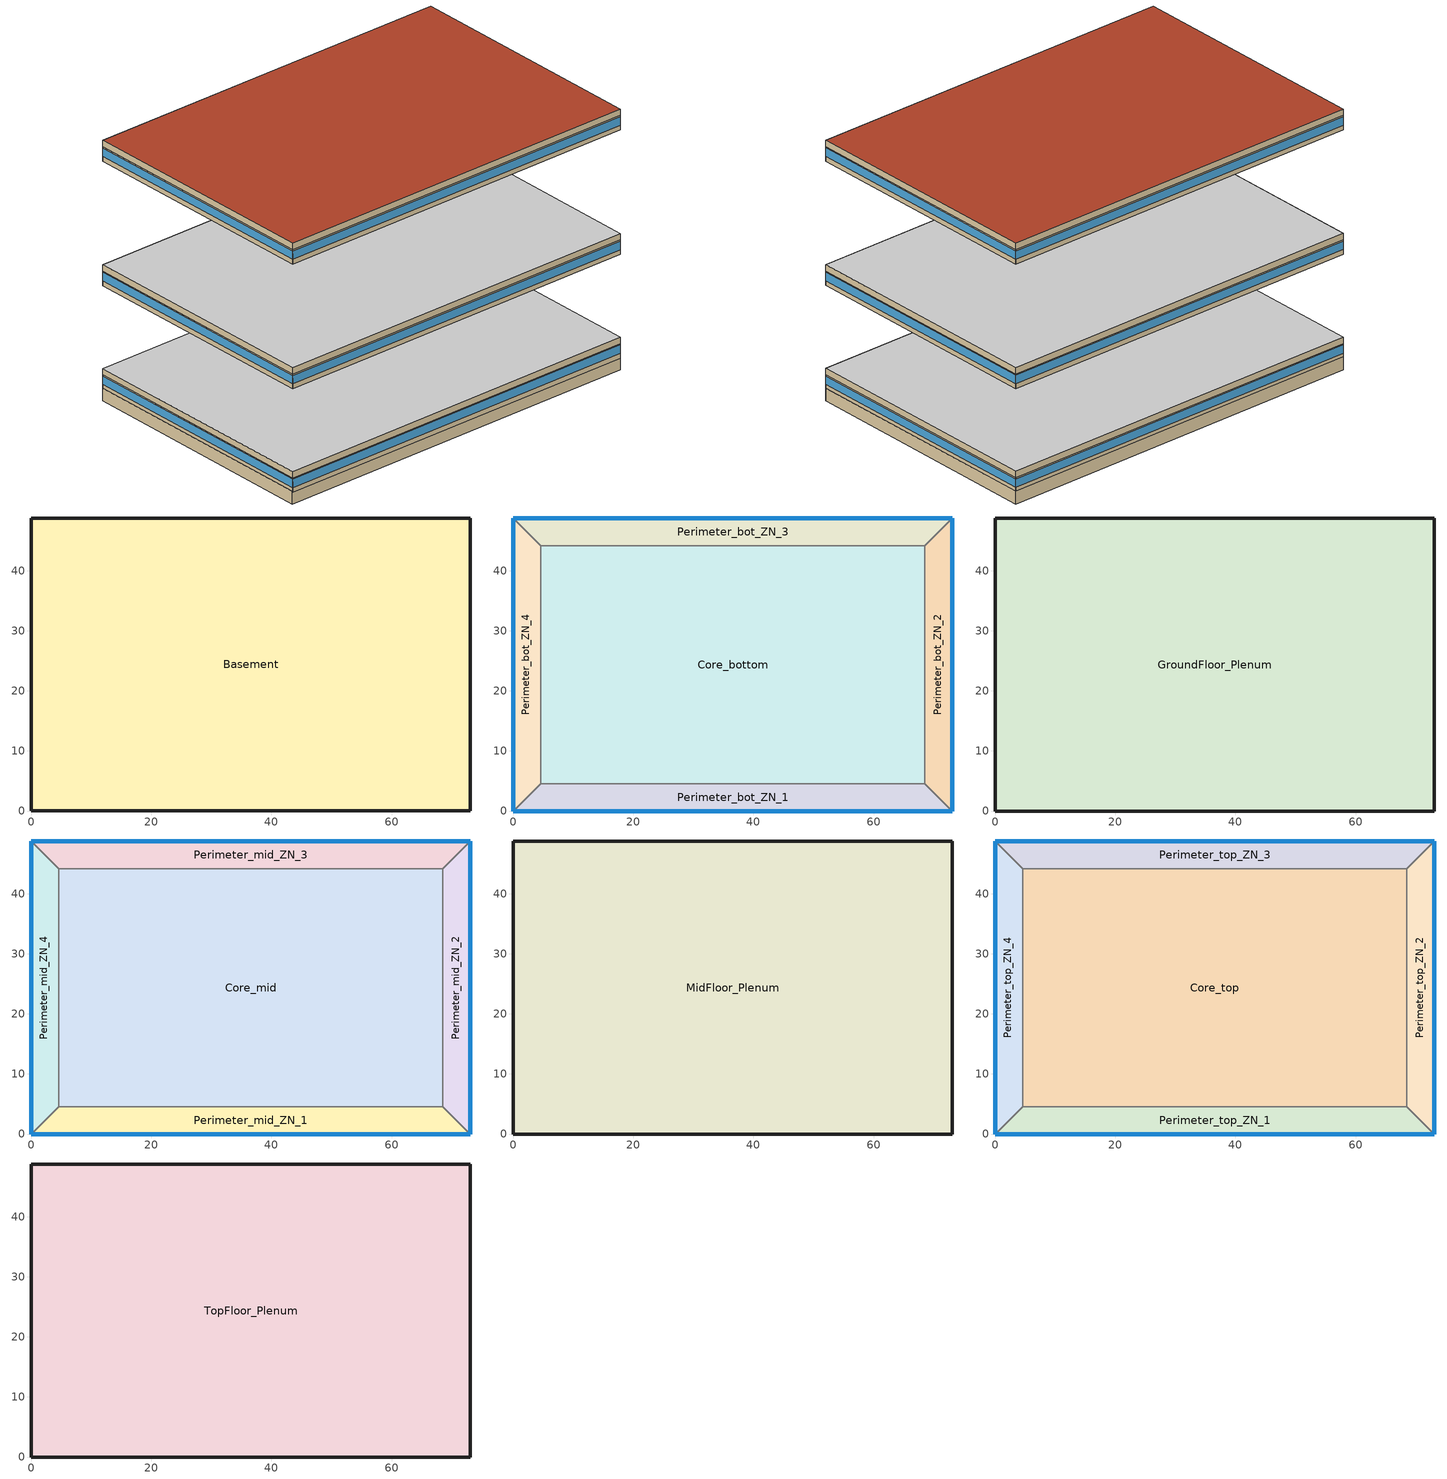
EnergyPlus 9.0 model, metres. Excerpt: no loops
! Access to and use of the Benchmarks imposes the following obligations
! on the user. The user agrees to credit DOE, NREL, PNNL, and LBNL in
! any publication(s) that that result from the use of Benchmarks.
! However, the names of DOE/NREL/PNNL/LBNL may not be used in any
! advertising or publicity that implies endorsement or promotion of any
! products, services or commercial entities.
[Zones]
Basement
 floor ground (Unheated - 4in Slab with Carpet_Ext-slab): 73.11,48.78 73.11,0.04 0,0.04 0,48.78 z-2.24
 wall ground (Unheated - 4in Slab with Carpet_Ext-slab): 73.11,48.78 0,48.78 0,0.04 73.11,0.04 73.11,48.78 z-2.24:0.2
Core_bottom
 floor to Basement (INT-FLOOR-TOPSIDE): 68.53,44.16 68.53,4.57 4.57,4.57 4.57,44.16 z0
 wall to Perimeter_bot_ZN_1 (Standard_Int-Wall): 4.57,4.57 68.53,4.57 z0:2.74
 wall to Perimeter_bot_ZN_4 (Standard_Int-Wall): 4.57,44.16 4.57,4.57 z0:2.74
 wall to Perimeter_bot_ZN_3 (Standard_Int-Wall): 68.53,44.16 4.57,44.16 z0:2.74
 wall to Perimeter_bot_ZN_2 (Standard_Int-Wall): 68.53,4.57 68.53,44.16 z0:2.74
Perimeter_bot_ZN_3
 floor to Basement (INT-FLOOR-TOPSIDE): 4.57,44.16 0,48.74 73.11,48.74 68.53,44.16 z0
 wall outside (Mass_R-7.6 ci_Ext-wall): 73.11,48.74 0,48.74 z0:2.74
 wall to Perimeter_bot_ZN_4 (Standard_Int-Wall): 0,48.74 4.57,44.16 z0:2.74
 wall to Perimeter_bot_ZN_2 (Standard_Int-Wall): 68.53,44.16 73.11,48.74 z0:2.74
 window (std_window_UValue_3.237_SHGC_0.49_VT_0.622): 73.11,48.74 0,48.74 z0.91:2.5
Perimeter_bot_ZN_2
 floor to Basement (INT-FLOOR-TOPSIDE): 68.53,44.16 73.11,48.74 73.11,0 68.53,4.57 z0
 wall outside (Mass_R-7.6 ci_Ext-wall): 73.11,0 73.11,48.74 z0:2.74
 wall to Perimeter_bot_ZN_1 (Standard_Int-Wall): 68.53,4.57 73.11,0 z0:2.74
 window (std_window_UValue_3.237_SHGC_0.39_VT_0.495_east): 73.11,0 73.11,48.74 z0.91:2.5
Perimeter_bot_ZN_1
 floor to Basement (INT-FLOOR-TOPSIDE): 68.53,4.57 73.11,0 0,0 4.57,4.57 z0
 wall outside (Mass_R-7.6 ci_Ext-wall): 0,0 73.11,0 z0:2.74
 wall to Perimeter_bot_ZN_4 (Standard_Int-Wall): 4.57,4.57 0,0 z0:2.74
 window (std_window_UValue_3.237_SHGC_0.39_VT_0.495): 0,0 73.11,0 z0.91:2.5
Perimeter_bot_ZN_4
 floor to Basement (INT-FLOOR-TOPSIDE): 4.57,4.57 0,0 0,48.74 4.57,44.16 z0
 wall outside (Mass_R-7.6 ci_Ext-wall): 0,48.74 0,0 z0:2.74
 window (std_window_UValue_3.237_SHGC_0.39_VT_0.495_west): 0,48.74 0,0 z0.91:2.5
GroundFloor_Plenum
 floor to Core_bottom (DropCeiling): 68.53,4.57 4.57,4.57 4.57,44.16 68.53,44.16 z2.74
 floor to Perimeter_bot_ZN_1 (DropCeiling): 4.57,4.57 68.53,4.57 73.11,0 0,0 z2.74
 floor to Perimeter_bot_ZN_2 (DropCeiling): 73.11,48.74 73.11,0 68.53,4.57 68.53,44.16 z2.74
 floor to Perimeter_bot_ZN_3 (DropCeiling): 68.53,44.16 4.57,44.16 0,48.74 73.11,48.74 z2.74
 floor to Perimeter_bot_ZN_4 (DropCeiling): 4.57,44.16 4.57,4.57 0,0 0,48.74 z2.74
 wall outside (Mass_R-7.6 ci_Ext-wall): 0,48.74 0,0 73.11,0 73.11,48.74 0,48.74 z2.74:3.96
 ceiling adiabatic (INT-FLOOR-UNDERSIDE): 73.11,0 73.11,48.74 0,48.74 0,0 z3.96
Core_mid
 floor adiabatic (INT-FLOOR-TOPSIDE): 68.53,44.16 68.53,4.57 4.57,4.57 4.57,44.16 z19.82
 wall to Perimeter_mid_ZN_1 (Standard_Int-Wall): 4.57,4.57 68.53,4.57 z19.82:22.56
 wall to Perimeter_mid_ZN_4 (Standard_Int-Wall): 4.57,44.16 4.57,4.57 z19.82:22.56
 wall to Perimeter_mid_ZN_3 (Standard_Int-Wall): 68.53,44.16 4.57,44.16 z19.82:22.56
 wall to Perimeter_mid_ZN_2 (Standard_Int-Wall): 68.53,4.57 68.53,44.16 z19.82:22.56
Perimeter_mid_ZN_3
 floor adiabatic (INT-FLOOR-TOPSIDE): 4.57,44.16 0,48.74 73.11,48.74 68.53,44.16 z19.82
 wall outside (Mass_R-7.6 ci_Ext-wall): 73.11,48.74 0,48.74 z19.82:22.56
 wall to Perimeter_mid_ZN_4 (Standard_Int-Wall): 0,48.74 4.57,44.16 z19.82:22.56
 wall to Perimeter_mid_ZN_2 (Standard_Int-Wall): 68.53,44.16 73.11,48.74 z19.82:22.56
 window (std_window_UValue_3.237_SHGC_0.49_VT_0.622): 73.11,48.74 0,48.74 z20.73:22.32
Perimeter_mid_ZN_2
 floor adiabatic (INT-FLOOR-TOPSIDE): 68.53,44.16 73.11,48.74 73.11,0 68.53,4.57 z19.82
 wall outside (Mass_R-7.6 ci_Ext-wall): 73.11,0 73.11,48.74 z19.82:22.56
 wall to Perimeter_mid_ZN_1 (Standard_Int-Wall): 68.53,4.57 73.11,0 z19.82:22.56
 window (std_window_UValue_3.237_SHGC_0.39_VT_0.495_east): 73.11,0 73.11,48.74 z20.73:22.32
Perimeter_mid_ZN_1
 floor adiabatic (INT-FLOOR-TOPSIDE): 68.53,4.57 73.11,0 0,0 4.57,4.57 z19.82
 wall outside (Mass_R-7.6 ci_Ext-wall): 0,0 73.11,0 z19.82:22.56
 wall to Perimeter_mid_ZN_4 (Standard_Int-Wall): 4.57,4.57 0,0 z19.82:22.56
 window (std_window_UValue_3.237_SHGC_0.39_VT_0.495): 0,0 73.11,0 z20.73:22.32
Perimeter_mid_ZN_4
 floor adiabatic (INT-FLOOR-TOPSIDE): 4.57,4.57 0,0 0,48.74 4.57,44.16 z19.82
 wall outside (Mass_R-7.6 ci_Ext-wall): 0,48.74 0,0 z19.82:22.56
 window (std_window_UValue_3.237_SHGC_0.39_VT_0.495_west): 0,48.74 0,0 z20.73:22.32
MidFloor_Plenum
 floor to Perimeter_mid_ZN_1 (DropCeiling): 73.11,0 0,0 4.57,4.57 68.53,4.57 z22.56
 floor to Perimeter_mid_ZN_4 (DropCeiling): 0,0 0,48.74 4.57,44.16 4.57,4.57 z22.56
 floor to Perimeter_mid_ZN_2 (DropCeiling): 73.11,0 68.53,4.57 68.53,44.16 73.11,48.74 z22.56
 floor to Perimeter_mid_ZN_3 (DropCeiling): 0,48.74 73.11,48.74 68.53,44.16 4.57,44.16 z22.56
 floor to Core_mid (DropCeiling): 68.53,4.57 4.57,4.57 4.57,44.16 68.53,44.16 z22.56
 wall outside (Mass_R-7.6 ci_Ext-wall): 73.11,48.74 0,48.74 0,0 73.11,0 73.11,48.74 z22.56:23.78
 ceiling adiabatic (INT-FLOOR-UNDERSIDE): 73.11,48.74 0,48.74 0,0 73.11,0 z23.78
Core_top
 floor adiabatic (INT-FLOOR-TOPSIDE): 68.53,44.16 68.53,4.57 4.57,4.57 4.57,44.16 z43.6
 wall to Perimeter_top_ZN_1 (Standard_Int-Wall): 4.57,4.57 68.53,4.57 z43.6:46.34
 wall to Perimeter_top_ZN_4 (Standard_Int-Wall): 4.57,44.16 4.57,4.57 z43.6:46.34
 wall to Perimeter_top_ZN_3 (Standard_Int-Wall): 68.53,44.16 4.57,44.16 z43.6:46.34
 wall to Perimeter_top_ZN_2 (Standard_Int-Wall): 68.53,4.57 68.53,44.16 z43.6:46.34
Perimeter_top_ZN_3
 floor adiabatic (INT-FLOOR-TOPSIDE): 4.57,44.16 0,48.74 73.11,48.74 68.53,44.16 z43.6
 wall outside (Mass_R-7.6 ci_Ext-wall): 73.11,48.74 0,48.74 z43.6:46.34
 wall to Perimeter_top_ZN_4 (Standard_Int-Wall): 0,48.74 4.57,44.16 z43.6:46.34
 wall to Perimeter_top_ZN_2 (Standard_Int-Wall): 68.53,44.16 73.11,48.74 z43.6:46.34
 window (std_window_UValue_3.237_SHGC_0.49_VT_0.622): 73.11,48.74 0,48.74 z44.51:46.1
Perimeter_top_ZN_2
 floor adiabatic (INT-FLOOR-TOPSIDE): 68.53,44.16 73.11,48.74 73.11,0 68.53,4.57 z43.6
 wall outside (Mass_R-7.6 ci_Ext-wall): 73.11,0 73.11,48.74 z43.6:46.34
 wall to Perimeter_top_ZN_1 (Standard_Int-Wall): 68.53,4.57 73.11,0 z43.6:46.34
 window (std_window_UValue_3.237_SHGC_0.39_VT_0.495_east): 73.11,0 73.11,48.74 z44.51:46.1
Perimeter_top_ZN_1
 floor adiabatic (INT-FLOOR-TOPSIDE): 68.53,4.57 73.11,0 0,0 4.57,4.57 z43.6
 wall outside (Mass_R-7.6 ci_Ext-wall): 0,0 73.11,0 z43.6:46.34
 wall to Perimeter_top_ZN_4 (Standard_Int-Wall): 4.57,4.57 0,0 z43.6:46.34
 window (std_window_UValue_3.237_SHGC_0.39_VT_0.495): 0,0 73.11,0 z44.51:46.1
Perimeter_top_ZN_4
 floor adiabatic (INT-FLOOR-TOPSIDE): 4.57,4.57 0,0 0,48.74 4.57,44.16 z43.6
 wall outside (Mass_R-7.6 ci_Ext-wall): 0,48.74 0,0 z43.6:46.34
 window (std_window_UValue_3.237_SHGC_0.39_VT_0.495_west): 0,48.74 0,0 z44.51:46.1
TopFloor_Plenum
 floor to Perimeter_top_ZN_1 (DropCeiling): 73.11,0 0,0 4.57,4.57 68.53,4.57 z46.34
 floor to Perimeter_top_ZN_4 (DropCeiling): 0,0 0,48.74 4.57,44.16 4.57,4.57 z46.34
 floor to Perimeter_top_ZN_2 (DropCeiling): 73.11,0 68.53,4.57 68.53,44.16 73.11,48.74 z46.34
 floor to Perimeter_top_ZN_3 (DropCeiling): 0,48.74 73.11,48.74 68.53,44.16 4.57,44.16 z46.34
 floor to Core_top (DropCeiling): 4.57,44.16 68.53,44.16 68.53,4.57 4.57,4.57 z46.34
 wall outside (Mass_R-7.6 ci_Ext-wall): 0,0 73.11,0 73.11,48.74 0,48.74 0,0 z46.34:47.56
 roof outside (IEAD_R-15 ci_Roof): 73.11,0 73.11,48.74 0,48.74 0,0 z47.56
[Building]
Benchmark Large Office New V1.1_3.1: North Axis {deg}=0; Terrain=City; Loads Convergence Tolerance Value=0.04; Temperature Convergence Tolerance Value {deltaC}=0.2; Solar Distribution=FullInteriorAndExterior; Maximum Number of Warmup Days=25; Minimum Number of Warmup Days=6
[Site:Location]
CHICAGO_IL_USA TMY2-94846: Latitude {deg}=41.78; Longitude {deg}=-87.75; Time Zone {hr}=-6; Elevation {m}=190
[SizingPeriod:DesignDay] Day of Month=21; Humidity Condition Type=Wetbulb; Barometric Pressure {Pa}=99063; Rain Indicator=No; Snow Indicator=No; Daylight Saving Time Indicator=No; Solar Model Indicator=ASHRAEClearSky
Name | Month | Day Type | Maximum Dry-Bulb Temperature {C} | Daily Dry-Bulb Temperature Range {deltaC} | Wetbulb or DewPoint at Maximum Dry-Bulb {C} | Wind Speed {m/s} | Wind Direction {deg} | Sky Clearness
CHICAGO Ann Htg 99.6% Condns DB | 1 | WinterDesignDay | -20.6 | 0 | -20.6 | 4.9 | 270 | 0
CHICAGO Ann Clg .4% Condns DB=>MWB | 7 | SummerDesignDay | 33.2 | 10.7 | 23.8 | 5.3 | 230 | 1
[Site:GroundTemperature:BuildingSurface]
19.96, 19.94, 19.99, 20.04, 20.09, 20.17, 20.21, 20.24, 20.23, 20.2, 20.17, 20.12
[Site:WaterMainsTemperature]
Calculation Method=CORRELATION; Annual Average Outdoor Air Temperature {C}=9.69; Maximum Difference In Monthly Average Outdoor Air Temperatures {deltaC}=28.1
[Material] Thermal Absorptance=0.9
Name | Roughness | Thickness {m} | Conductivity {W/m-K} | Density {kg/m3} | Specific Heat {J/kg-K} | Solar Absorptance | Visible Absorptance
Roof Membrane | VeryRough | 0.0095 | 0.16 | 1121.29 | 1460 | 0.7 | 0.7
Roof Insulation | MediumRough | 0.125 | 0.049 | 265 | 836.8 | 0.7 | 0.7
Metal Decking | MediumSmooth | 0.0015 | 45.006 | 7680 | 418.4 | 0.7 | 0.3
GP01 1/2 GYPSUM | Smooth | 0.0127 | 0.16 | 800 | 1090 | 0.7 | 0.5
1IN Stucco | Smooth | 0.0253 | 0.6918 | 1858 | 837 | 0.92 | 0.92
8IN Concrete HW | MediumRough | 0.2033 | 1.7296 | 2243 | 837 | 0.65 | 0.65
Wall Insulation [5] | MediumRough | 0.0453 | 0.0432 | 91 | 837 | 0.5 | 0.5
1/2IN Gypsum | Smooth | 0.0127 | 0.16 | 784.9 | 830 | 0.92 | 0.92
MAT-CC05 4 HW CONCRETE | Rough | 0.1016 | 1.311 | 2240 | 836.8 | 0.7 | 0.7
Std Wood 6inch | MediumSmooth | 0.15 | 0.12 | 540 | 1210 | 0.7 | 0.7
Std AC02 | MediumSmooth | 0.0127 | 0.057 | 288 | 1339 | 0.7 | 0.2
Std MAT-CC05 4  MW CONCRETE | Rough | 0.1 | 0.858 | 1968 | 836.8 | 0.7 | 0.2
[Material:NoMass] Roughness=VeryRough; Thermal Absorptance=0.9; Solar Absorptance=0.7; Visible Absorptance=0.8
Name | Thermal Resistance {m2-K/W}
CP02 CARPET PAD | 0.2165
Std CP02 CARPET PAD | 0.21648
[WindowMaterial:Glazing] Optical Data Type=SpectralAverage; Thickness {m}=0.003; Infrared Transmittance at Normal Incidence=0; Front Side Infrared Hemispherical Emissivity=0.9; Back Side Infrared Hemispherical Emissivity=0.9; Conductivity {W/m-K}=0.0199; Dirt Correction Factor for Solar and Visible Transmittance=1; Solar Diffusing=No
Name | Solar Transmittance at Normal Incidence | Front Side Solar Reflectance at Normal Incidence | Back Side Solar Reflectance at Normal Incidence | Visible Transmittance at Normal Incidence | Front Side Visible Reflectance at Normal Incidence | Back Side Visible Reflectance at Normal Incidence
Theoretical Glass [66] | 0.3832 | 0.5668 | 0.5668 | 0.495 | 0.455 | 0.455
Theoretical Glass [67] | 0.4826 | 0.4674 | 0.4674 | 0.6216 | 0.3284 | 0.3284
[Construction]
InteriorFurnishings: Std Wood 6inch
INT-FLOOR-TOPSIDE: Std MAT-CC05 4  MW CONCRETE, Std CP02 CARPET PAD
INT-FLOOR-UNDERSIDE: Std CP02 CARPET PAD, Std MAT-CC05 4  MW CONCRETE
DropCeiling: Std AC02
std_window_UValue_3.237_SHGC_0.39_VT_0.495; std_window_UValue_3.237_SHGC_0.39_VT_0.495_east; std_window_UValue_3.237_SHGC_0.39_VT_0.495_west: Theoretical Glass [66]
std_window_UValue_3.237_SHGC_0.49_VT_0.622: Theoretical Glass [67]
IEAD_R-15 ci_Roof: Roof Membrane, Roof Insulation, Metal Decking
Standard_Int-Wall: GP01 1/2 GYPSUM, GP01 1/2 GYPSUM
Mass_R-7.6 ci_Ext-wall: 1IN Stucco, 8IN Concrete HW, Wall Insulation [5], 1/2IN Gypsum
Unheated - 4in Slab with Carpet_Ext-slab: MAT-CC05 4 HW CONCRETE, CP02 CARPET PAD
[Zone]
Basement: 0, 0.04, 0.2, 1, 1, -9999, 8690.42, autocalculate, Yes
Core_bottom; Core_top: 0, 0, 0, 1, 1, -9999, 6948.69, autocalculate, Yes
Core_mid: 0, 0, 0, 1, 10, -9999, 6948.69, autocalculate, Yes
Perimeter_bot_ZN_3; Perimeter_top_ZN_3: 0, 0, 0, 1, 1, -9999, 860.0048, autocalculate, Yes
Perimeter_bot_ZN_2; Perimeter_bot_ZN_4; Perimeter_top_ZN_2; Perimeter_top_ZN_4: 0, 0, 0, 1, 1, -9999, 554.2198, autocalculate, Yes
Perimeter_bot_ZN_1; Perimeter_top_ZN_1: 0, 0, 0, 1, 1, -9999, 860.0236, autocalculate, Yes
Perimeter_mid_ZN_3: 0, 0, 0, 1, 10, -9999, 860.0048, autocalculate, Yes
Perimeter_mid_ZN_2; Perimeter_mid_ZN_4: 0, 0, 0, 1, 10, -9999, 554.2198, autocalculate, Yes
Perimeter_mid_ZN_1: 0, 0, 0, 1, 10, -9999, 860.0236, autocalculate, Yes
GroundFloor_Plenum; TopFloor_Plenum: 0, 0, 0, 1, 1, -9999, 4344.14, autocalculate, No
MidFloor_Plenum: 0, 0, 0, 1, 10, -9999, 4344.14, autocalculate, No
[InternalMass] Construction=InteriorFurnishings
Name | Zone | Surface Area {m2}
Basement_InternalMass_1 | Basement | 7126.21
Core_bottom_InternalMass_1 | Core_bottom | 5064.65
Core_mid_InternalMass_1 | Core_mid | 5064.65
Core_top_InternalMass_1 | Core_top | 5064.65
Perimeter_bot_ZN_3_InternalMass_1 | Perimeter_bot_ZN_3 | 626.8257
Perimeter_bot_ZN_2_InternalMass_1 | Perimeter_bot_ZN_2 | 403.9503
Perimeter_bot_ZN_1_InternalMass_1 | Perimeter_bot_ZN_1 | 626.8394
Perimeter_bot_ZN_4_InternalMass_1 | Perimeter_bot_ZN_4 | 403.9503
Perimeter_mid_ZN_3_InternalMass_1 | Perimeter_mid_ZN_3 | 626.8257
Perimeter_mid_ZN_2_InternalMass_1 | Perimeter_mid_ZN_2 | 403.9503
Perimeter_mid_ZN_1_InternalMass_1 | Perimeter_mid_ZN_1 | 626.8394
Perimeter_mid_ZN_4_InternalMass_1 | Perimeter_mid_ZN_4 | 403.9503
Perimeter_top_ZN_3_InternalMass_1 | Perimeter_top_ZN_3 | 626.8257
Perimeter_top_ZN_2_InternalMass_1 | Perimeter_top_ZN_2 | 403.9503
Perimeter_top_ZN_1_InternalMass_1 | Perimeter_top_ZN_1 | 626.8394
Perimeter_top_ZN_4_InternalMass_1 | Perimeter_top_ZN_4 | 403.9503
[People] Number of People Schedule=BLDG_OCC_SCH; Number of People Calculation Method=People; Fraction Radiant=0.3; Sensible Heat Fraction=AUTOCALCULATE; Activity Level Schedule=ACTIVITY_SCH; Carbon Dioxide Generation Rate {m3/s-W}=3.82E-8; Enable ASHRAE 55 Comfort Warnings=No; Mean Radiant Temperature Calculation Type=ZoneAveraged; Work Efficiency Schedule=WORK_EFF_SCH; Clothing Insulation Calculation Method=ClothingInsulationSchedule; Clothing Insulation Schedule=CLOTHING_SCH; Air Velocity Schedule=AIR_VELO_SCH; Thermal Comfort Model 1 Type=FANGER
Name | Zone or ZoneList | Number of People
Basement | Basement | 95.8476
Core_bottom | Core_bottom | 136.239
Core_mid | Core_mid | 136.239
Core_top | Core_top | 136.239
Perimeter_bot_ZN_3 | Perimeter_bot_ZN_3 | 16.8616
Perimeter_bot_ZN_2 | Perimeter_bot_ZN_2 | 10.8663
Perimeter_bot_ZN_1 | Perimeter_bot_ZN_1 | 16.862
Perimeter_bot_ZN_4 | Perimeter_bot_ZN_4 | 10.8663
Perimeter_mid_ZN_3 | Perimeter_mid_ZN_3 | 16.8616
Perimeter_mid_ZN_2 | Perimeter_mid_ZN_2 | 10.8663
Perimeter_mid_ZN_1 | Perimeter_mid_ZN_1 | 16.862
Perimeter_mid_ZN_4 | Perimeter_mid_ZN_4 | 10.8663
Perimeter_top_ZN_3 | Perimeter_top_ZN_3 | 16.8616
Perimeter_top_ZN_2 | Perimeter_top_ZN_2 | 10.8663
Perimeter_top_ZN_1 | Perimeter_top_ZN_1 | 16.862
Perimeter_top_ZN_4 | Perimeter_top_ZN_4 | 10.8663
[Lights] Schedule=BLDG_LIGHT_SCH; Design Level Calculation Method=LightingLevel; Return Air Fraction=0; Fraction Radiant=0.7; Fraction Visible=0.2; Fraction Replaceable=1; Return Air Fraction Calculated from Plenum Temperature=No
Name | Zone or ZoneList | Lighting Level {W}
Basement_Lights | Basement | 38339
Core_bottom_Lights | Core_bottom | 27247.8
Core_mid_Lights | Core_mid | 27247.8
Core_top_Lights | Core_top | 27247.8
Perimeter_bot_ZN_3_Lights | Perimeter_bot_ZN_3 | 3372.32
Perimeter_bot_ZN_2_Lights | Perimeter_bot_ZN_2 | 2173.25
Perimeter_bot_ZN_1_Lights | Perimeter_bot_ZN_1 | 3372.4
Perimeter_bot_ZN_4_Lights | Perimeter_bot_ZN_4 | 2173.25
Perimeter_mid_ZN_3_Lights | Perimeter_mid_ZN_3 | 3372.32
Perimeter_mid_ZN_2_Lights | Perimeter_mid_ZN_2 | 2173.25
Perimeter_mid_ZN_1_Lights | Perimeter_mid_ZN_1 | 3372.4
Perimeter_mid_ZN_4_Lights | Perimeter_mid_ZN_4 | 2173.25
Perimeter_top_ZN_3_Lights | Perimeter_top_ZN_3 | 3372.32
Perimeter_top_ZN_2_Lights | Perimeter_top_ZN_2 | 2173.25
Perimeter_top_ZN_1_Lights | Perimeter_top_ZN_1 | 3372.4
Perimeter_top_ZN_4_Lights | Perimeter_top_ZN_4 | 2173.25
[ElectricEquipment] Design Level Calculation Method=EquipmentLevel; Fraction Latent=0; Fraction Radiant=0.5; Fraction Lost=0
Name | Zone or ZoneList | Schedule | Design Level {W}
Basement_PlugMisc_Equip | Basement | BLDG_EQUIP_SCH | 17245.4
Core_bottom_PlugMisc_Equip | Core_bottom | BLDG_EQUIP_SCH | 20435.8
Core_mid_PlugMisc_Equip | Core_mid | BLDG_EQUIP_SCH | 20435.8
Core_top_Elevators_Equip | Core_top | BLDG_ELEVATORS | 240740
Perimeter_bot_ZN_3_PlugMisc_Equip | Perimeter_bot_ZN_3 | BLDG_EQUIP_SCH | 2529.24
Perimeter_bot_ZN_2_PlugMisc_Equip | Perimeter_bot_ZN_2 | BLDG_EQUIP_SCH | 1629.94
Perimeter_bot_ZN_1_PlugMisc_Equip | Perimeter_bot_ZN_1 | BLDG_EQUIP_SCH | 2529.3
Perimeter_bot_ZN_4_PlugMisc_Equip | Perimeter_bot_ZN_4 | BLDG_EQUIP_SCH | 1629.94
Perimeter_mid_ZN_3_PlugMisc_Equip | Perimeter_mid_ZN_3 | BLDG_EQUIP_SCH | 2529.24
Perimeter_mid_ZN_2_PlugMisc_Equip | Perimeter_mid_ZN_2 | BLDG_EQUIP_SCH | 1629.94
Perimeter_mid_ZN_1_PlugMisc_Equip | Perimeter_mid_ZN_1 | BLDG_EQUIP_SCH | 2529.3
Perimeter_mid_ZN_4_PlugMisc_Equip | Perimeter_mid_ZN_4 | BLDG_EQUIP_SCH | 1629.94
Perimeter_top_ZN_3_PlugMisc_Equip | Perimeter_top_ZN_3 | BLDG_EQUIP_SCH | 2529.24
Perimeter_top_ZN_2_PlugMisc_Equip | Perimeter_top_ZN_2 | BLDG_EQUIP_SCH | 1629.94
Perimeter_top_ZN_1_PlugMisc_Equip | Perimeter_top_ZN_1 | BLDG_EQUIP_SCH | 2529.3
Perimeter_top_ZN_4_PlugMisc_Equip | Perimeter_top_ZN_4 | BLDG_EQUIP_SCH | 1629.94
[ZoneInfiltration:DesignFlowRate] Design Flow Rate Calculation Method=Flow/Zone; Constant Term Coefficient=1; Temperature Term Coefficient=0; Velocity Term Coefficient=0; Velocity Squared Term Coefficient=0
Name | Zone or ZoneList | Schedule | Design Flow Rate {m3/s}
Core_top_Infiltration | Core_top | INFIL_QUARTER_ON_SCH | 0.7721
Perimeter_bot_ZN_3_Infiltration | Perimeter_bot_ZN_3 | INFIL_QUARTER_ON_SCH | 0.0597
Perimeter_bot_ZN_2_Infiltration | Perimeter_bot_ZN_2 | INFIL_QUARTER_ON_SCH | 0.04
Perimeter_bot_ZN_1_Infiltration | Perimeter_bot_ZN_1 | INFIL_QUARTER_ON_SCH | 0.0597
Perimeter_bot_ZN_4_Infiltration | Perimeter_bot_ZN_4 | INFIL_QUARTER_ON_SCH | 0.04
Perimeter_mid_ZN_3_Infiltration | Perimeter_mid_ZN_3 | INFIL_QUARTER_ON_SCH | 0.0597
Perimeter_mid_ZN_2_Infiltration | Perimeter_mid_ZN_2 | INFIL_QUARTER_ON_SCH | 0.04
Perimeter_mid_ZN_1_Infiltration | Perimeter_mid_ZN_1 | INFIL_QUARTER_ON_SCH | 0.0597
Perimeter_mid_ZN_4_Infiltration | Perimeter_mid_ZN_4 | INFIL_QUARTER_ON_SCH | 0.04
Perimeter_top_ZN_3_Infiltration | Perimeter_top_ZN_3 | INFIL_QUARTER_ON_SCH | 0.1553
Perimeter_top_ZN_2_Infiltration | Perimeter_top_ZN_2 | INFIL_QUARTER_ON_SCH | 0.1016
Perimeter_top_ZN_1_Infiltration | Perimeter_top_ZN_1 | INFIL_QUARTER_ON_SCH | 0.1553
Perimeter_top_ZN_4_Infiltration | Perimeter_top_ZN_4 | INFIL_QUARTER_ON_SCH | 0.1016
GroundFloor_Plenum_Infiltration | GroundFloor_Plenum | ALWAYS_ON | 0.0845
MidFloor_Plenum_Infiltration | MidFloor_Plenum | ALWAYS_ON | 0.0845
TopFloor_Plenum_Infiltration | TopFloor_Plenum | ALWAYS_ON | 1.1705
[Exterior:Lights]
Exterior Facade Lighting: Schedule=ALWAYS_ON; Design Level {W}=3997.5; Control Option=AstronomicalClock
[EnergyManagementSystem:Sensor] Output:Variable or Output:Meter=Schedule Value
Name | Output:Variable or Output:Meter Index Key
heating_setpoint | HTGSETP_SCH
cooling_setpoint | CLGSETP_SCH
SHWSys1_Loop_Temp_Schedule | SHWSys1-Loop-Temp-Schedule
HW_Loop_Temp_Schedule | HW-Loop-Temp-Schedule
CW_Loop_Temp_Schedule | CW-Loop-Temp-Schedule
Seasonal_Reset_SAT_Sched | Seasonal-Reset-Supply-Air-Temp-Sch
[EnergyManagementSystem:Actuator]
ZoneT_Setpoint_Reset: Actuated Component Unique=Custom_Zone_ClgT_Setpoint; Actuated Component Type=Schedule:Constant; Actuated Component Control Type=Schedule Value
[EnergyManagementSystem:ProgramCallingManager]
EMS-based Setpoint Managers: AfterPredictorAfterHVACManagers; VAV_5_SchedSetpoint; VAV5MixedAirManagers; VAV_1_SchedSetpoint; VAV1MixedAirManagers; VAV_3_SchedSetpoint; VAV3MixedAirManagers; VAV_2_SchedSetpoint; VAV2MixedAirManagers; CoolSys1_SchedSetpoint; HeatSys1_SchedSetpoint; SHWSys1_SchedSetpoint; VAV_5_NightCycleMGR; VAV_1_NightCycleMGR; VAV_2_NightCycleMGR; VAV_3_NightCycleMGR; Peri_Top_ZN_1_FR_set
MyCustom_Zone_ClgT_Reset_CallPoint: BeginTimestepBeforePredictor; MyCustom_Zone_Clg_Setpoint
[EnergyManagementSystem:Program]
VAV_5_SchedSetpoint: SET VAV_5_SAT_setpoint = Seasonal_Reset_SAT_Sched
VAV5MixedAirManagers: SET VAV_5_CoolC_Setpoint = Seasonal_Reset_SAT_Sched - ( T_VAV5FanOut - T_VAV5FanIn); SET VAV_5_HeatC_Setpoint = Seasonal_Reset_SAT_Sched - ( T_VAV5FanOut - T_VAV5FanIn); SET VAV_5_OA_Setpoint = Seasonal_Reset_SAT_Sched - ( T_VAV5FanOut - T_VAV5FanIn)
VAV_5_NightCycleMGR: SET Toffset = 0.8333; SET NoAction = 0.0; SET ForceOff = 1.0; SET CycleOn = 2.0; SET CycleOnZoneFansOnly = 3; SET VAV5_heating_TurnOn  = heating_setpoint; SET VAV5_heating_TurnOff = heating_setpoint + (2*Toffset); SET VAV5_cooling_TurnOn  = cooling_setpoint; SET VAV5_cooling_TurnOff = cooling_setpoint - (2*Toffset); IF TzoneVAV5 < VAV5_heating_TurnOn; SET VAV_5_NightCycleStatus = CycleOn; RETURN; ELSEIF TzoneVAV5 > VAV5_heating_TurnOff; SET VAV_5_NightCycleStatus = NoAction; ENDIF; IF TzoneVAV5 > VAV5_cooling_TurnOn; SET VAV_5_NightCycleStatus = CycleOn; ELSEIF TzoneVAV5 < VAV5_cooling_TurnOff; SET VAV_5_NightCycleStatus = NoAction; ENDIF
VAV_1_SchedSetpoint: SET VAV_1_SAT_setpoint = Seasonal_Reset_SAT_Sched
VAV1MixedAirManagers: SET VAV_1_CoolC_Setpoint = Seasonal_Reset_SAT_Sched - ( T_VAV1FanOut - T_VAV1FanIn); SET VAV_1_HeatC_Setpoint = Seasonal_Reset_SAT_Sched - ( T_VAV1FanOut - T_VAV1FanIn); SET VAV_1_OA_Setpoint = Seasonal_Reset_SAT_Sched - ( T_VAV1FanOut - T_VAV1FanIn)
VAV_1_NightCycleMGR: SET Toffset = 0.8333; SET NoAction = 0.0; SET ForceOff = 1.0; SET CycleOn = 2.0; SET CycleOnZoneFansOnly = 3.0; SET VAV1_heating_TurnOn  = heating_setpoint; SET VAV1_heating_TurnOff = heating_setpoint +  (2 * Toffset); SET VAV1_cooling_TurnOn  = cooling_setpoint; SET VAV1_cooling_TurnOff = cooling_setpoint - (2 * Toffset); SET Tmin = @MIN TzoneVAV1_1 TzoneVAV1_2; SET Tmin = @MIN Tmin        TzoneVAV1_3; SET Tmin = @MIN Tmin        TzoneVAV1_4; SET Tmin = @MIN Tmin        TzoneVAV1_5; SET Tmax = @MAX TzoneVAV1_1 TzoneVAV1_2; SET Tmax = @MAX Tmax        TzoneVAV1_3; SET Tmax = @MAX Tmax        TzoneVAV1_4; SET Tmax = @MAX Tmax        TzoneVAV1_5; IF Tmin < VAV1_heating_TurnOn; SET VAV_1_NightCycleStatus = CycleOn; RETURN; ELSEIF Tmin > VAV1_heating_TurnOff; SET VAV_1_NightCycleStatus = NoAction; ENDIF; IF Tmax > VAV1_cooling_TurnOn; SET VAV_1_NightCycleStatus = CycleOn; ELSEIF Tmax < VAV1_cooling_TurnOff; SET VAV_1_NightCycleStatus = NoAction; ENDIF
VAV_2_SchedSetpoint: SET VAV_2_SAT_setpoint = Seasonal_Reset_SAT_Sched
VAV2MixedAirManagers: SET VAV_2_CoolC_Setpoint = Seasonal_Reset_SAT_Sched - ( T_VAV2FanOut - T_VAV2FanIn); SET VAV_2_HeatC_Setpoint = Seasonal_Reset_SAT_Sched - ( T_VAV2FanOut - T_VAV2FanIn); SET VAV_2_OA_Setpoint = Seasonal_Reset_SAT_Sched - ( T_VAV2FanOut - T_VAV2FanIn)
VAV_2_NightCycleMGR: SET Toffset = 0.8333; SET NoAction = 0.0; SET ForceOff = 1.0; SET CycleOn = 2.0; SET CycleOnZoneFansOnly = 3; SET VAV2_heating_TurnOn  = heating_setpoint; SET VAV2_heating_TurnOff = heating_setpoint + (2*Toffset); SET VAV2_cooling_TurnOn  = cooling_setpoint; SET VAV2_cooling_TurnOff = cooling_setpoint - (2*Toffset); SET Tmin = @MIN TzoneVAV2_1 TzoneVAV2_2; SET Tmin = @MIN Tmin        TzoneVAV2_3; SET Tmin = @MIN Tmin        TzoneVAV2_4; SET Tmin = @MIN Tmin        TzoneVAV2_5; SET Tmax = @MAX TzoneVAV2_1 TzoneVAV2_2; SET Tmax = @MAX Tmax        TzoneVAV2_3; SET Tmax = @MAX Tmax        TzoneVAV2_4; SET Tmax = @MAX Tmax        TzoneVAV2_5; IF Tmin < VAV2_heating_TurnOn; SET VAV_2_NightCycleStatus = CycleOn; RETURN; ELSEIF Tmin > VAV2_heating_TurnOff; SET VAV_2_NightCycleStatus = NoAction; ENDIF; IF Tmax > VAV2_cooling_TurnOn; SET VAV_2_NightCycleStatus = CycleOn; ELSEIF Tmax < VAV2_cooling_TurnOff; SET VAV_2_NightCycleStatus = NoAction; ENDIF
VAV_3_SchedSetpoint: SET VAV_3_SAT_setpoint = Seasonal_Reset_SAT_Sched
VAV3MixedAirManagers: SET VAV_3_CoolC_Setpoint = Seasonal_Reset_SAT_Sched - ( T_VAV3FanOut - T_VAV3FanIn); SET VAV_3_HeatC_Setpoint = Seasonal_Reset_SAT_Sched - ( T_VAV3FanOut - T_VAV3FanIn); SET VAV_3_OA_Setpoint = Seasonal_Reset_SAT_Sched - ( T_VAV3FanOut - T_VAV3FanIn)
VAV_3_NightCycleMGR: SET Toffset = 0.8333; SET NoAction = 0.0; SET ForceOff = 1.0; SET CycleOn = 2.0; SET CycleOnZoneFansOnly = 3; SET VAV3_heating_TurnOn  = heating_setpoint; SET VAV3_heating_TurnOff = heating_setpoint + (2*Toffset); SET VAV3_cooling_TurnOn  = cooling_setpoint; SET VAV3_cooling_TurnOff = cooling_setpoint - (2*Toffset); SET Tmin = @MIN TzoneVAV3_1 TzoneVAV3_2; SET Tmin = @MIN Tmin        TzoneVAV3_3; SET Tmin = @MIN Tmin        TzoneVAV3_4; SET Tmin = @MIN Tmin        TzoneVAV3_5; SET Tmax = @MAX TzoneVAV3_1 TzoneVAV3_2; SET Tmax = @MAX Tmax        TzoneVAV3_3; SET Tmax = @MAX Tmax        TzoneVAV3_4; SET Tmax = @MAX Tmax        TzoneVAV3_5; IF Tmin < VAV3_heating_TurnOn; SET VAV_3_NightCycleStatus = CycleOn; RETURN; ELSEIF Tmin > VAV3_heating_TurnOff; SET VAV_3_NightCycleStatus = NoAction; ENDIF; IF Tmax > VAV3_cooling_TurnOn; SET VAV_3_NightCycleStatus = CycleOn; ELSEIF Tmax < VAV3_cooling_TurnOff; SET VAV_3_NightCycleStatus = NoAction; ENDIF
SHWSys1_SchedSetpoint: SET SHWSys1_Loop_Setpoint = SHWSys1_Loop_Temp_Schedule
HeatSys1_SchedSetpoint: SET HeatSys1_Loop_Setpoint = HW_Loop_Temp_Schedule
CoolSys1_SchedSetpoint: SET CoolSys1_Loop_Setpoint = CW_Loop_Temp_Schedule
Peri_Top_ZN_1_FR_set2: If CurrentEnvironment==3; Set Peri_Top_ZN_1_FR_setpoint =1; Else; Set Peri_Top_ZN_1_FR_setpoint = NULL; ENDIF
Peri_Top_ZN_1_FR_set: Set Peri_Top_ZN_1_FR_setpoint = Null
MyCustom_Zone_Clg_Setpoint: if CurrentEnvironment == 3; if hour<6; Set ZoneT_Setpoint_Reset = 30; elseif (Hour>=6) && (Hour<22); Set ZoneT_Setpoint_Reset = @RandomUniform  16 24; else; Set ZoneT_Setpoint_Reset = 30; endif; else; if hour<6; Set ZoneT_Setpoint_Reset = 30; elseif (Hour>=6) && (Hour<22); Set ZoneT_Setpoint_Reset = 16; else; Set ZoneT_Setpoint_Reset = 30; endif; endif
[ComponentCost:LineItem]
Name | Line Item Type | Item | Cost per Area {$/m2} | Cost per Each {$} | Quantity
Interior Furnishings | Construction | InteriorFurnishings | 1
Interior Floor | Construction | INT-FLOOR-UNDERSIDE | 15
Drop Ceiling | Construction | DropCeiling | 10
south:std_window_UValue_3.237_SHGC_0.39_VT_0.495 | Construction | std_window_UValue_3.237_SHGC_0.39_VT_0.495 | 215.97
east:std_window_UValue_3.237_SHGC_0.39_VT_0.495_east | Construction | std_window_UValue_3.237_SHGC_0.39_VT_0.495_east | 215.97
north:std_window_UValue_3.237_SHGC_0.49_VT_0.622 | Construction | std_window_UValue_3.237_SHGC_0.49_VT_0.622 | 209.729
west:std_window_UValue_3.237_SHGC_0.39_VT_0.495_west | Construction | std_window_UValue_3.237_SHGC_0.39_VT_0.495_west | 215.97
roofs:IEAD_R-15 ci_Roof | Construction | IEAD_R-15 ci_Roof | 34.3904
int-walls:Standard_Int-Wall | Construction | Standard_Int-Wall | 1
ext-walls:Mass_R-7.6 ci_Ext-wall | Construction | Mass_R-7.6 ci_Ext-wall | 42.9231
ext-slab:Unheated - 4in Slab with Carpet_Ext-slab | Construction | Unheated - 4in Slab with Carpet_Ext-slab | 24.86
Infiltration:GroundFloor_Plenum | General | GroundFloor_Plenum |  | 1 | 0.0845
Infiltration:MidFloor_Plenum | General | MidFloor_Plenum |  | 1 | 0.8447
Infiltration:TopFloor_Plenum | General | TopFloor_Plenum |  | 1 | 1.1705
[UtilityCost:Tariff]
Name | Output Meter | Conversion Factor Choice | Demand Window Length | Monthly Charge or Variable | Group
PSI_LLF_LowLoadFactorService | Electricity:Facility | kWh | HalfHour | 15 | Comm Elect
PSI_CS_CommercialElectricService | Electricity:Facility | kWh |  | 9.4 | Comm Elect
IN_EIAMonthlyRateGas | Gas:Facility | MCF |  | 0 | Comm Gas
[UtilityCost:Qualify] Variable=TotalDemand; Threshold Value or Variable=75; Season=Annual; Threshold Test=Count
Name | Utility Cost Qualify | Tariff | Qualify Type | Number of Months
 | MinDemand75kw | PSI_LLF_LowLoadFactorService | Minimum | 12
 | MaxDemand75kw | PSI_CS_CommercialElectricService | Maximum | 1
[UtilityCost:Charge:Simple] Season=Annual
Name | Utility Cost Charge Simple | Tariff | Source Variable | Category Variable | Cost per Unit Value or Variable
 | FuelCostAdjustEnergyCharge | PSI_LLF_LowLoadFactorService | totalEnergy | EnergyCharges | 0.002028
 | QualPollutionControlAdjustEnergyCharge | PSI_LLF_LowLoadFactorService | totalEnergy | EnergyCharges | 0.000536
 | SoxNoxRiderAdjustEnergyCharge | PSI_LLF_LowLoadFactorService | totalEnergy | EnergyCharges | 0.001127
 | DSMRiderAdjustEnergyCharge | PSI_LLF_LowLoadFactorService | totalEnergy | EnergyCharges | -0.00037
 | PurchPowerTrackerAdjustEnergyCharge | PSI_LLF_LowLoadFactorService | totalEnergy | EnergyCharges | -3.1e-05
 | MidwestISOAdjustEnergyCharge | PSI_LLF_LowLoadFactorService | totalEnergy | EnergyCharges | -0.000216
 | CleanCoalRiderEnergyCharge | PSI_LLF_LowLoadFactorService | totalEnergy | EnergyCharges | 0.000833
 | TaxofeightPercent | PSI_LLF_LowLoadFactorService | SubTotal | Taxes | 0.08
 | FuelCostAdjustEnergyCharge | PSI_CS_CommercialElectricService | totalEnergy | EnergyCharges | 0.002028
 | QualPollutionControlAdjustEnergyCharge | PSI_CS_CommercialElectricService | totalEnergy | EnergyCharges | 0.000536
 | SoxNoxRiderAdjustEnergyCharge | PSI_CS_CommercialElectricService | totalEnergy | EnergyCharges | 0.001127
 | DSMRiderAdjustEnergyCharge | PSI_CS_CommercialElectricService | totalEnergy | EnergyCharges | 0.000021
 | PurchPowerTrackerAdjustEnergyCharge | PSI_CS_CommercialElectricService | totalEnergy | EnergyCharges | 0.000034
 | MidwestISOAdjustEnergyCharge | PSI_CS_CommercialElectricService | totalEnergy | EnergyCharges | -0.000203
 | CleanCoalRiderEnergyCharge | PSI_CS_CommercialElectricService | totalEnergy | EnergyCharges | 0.000807
 | TaxofeightPercent | PSI_CS_CommercialElectricService | SubTotal | Taxes | 0.08
 | MonthlyRateGasCharge | IN_EIAMonthlyRateGas | totalEnergy | EnergyCharges | IN_MonthlyGasRates
 | TaxofEightPercent | IN_EIAMonthlyRateGas | SubTotal | Taxes | 0.08
[UtilityCost:Charge:Block] Source Variable=totalEnergy; Season=Annual; Category Variable=EnergyCharges
Name | Utility Cost Charge Block | Tariff | Block Size 1 Value or Variable | Block 1 Cost per Unit Value or Variable | Block Size 2 Value or Variable | Block 2 Cost per Unit Value or Variable | Block Size 3 Value or Variable | Block 3 Cost per Unit Value or Variable | Block Size 4 Value or Variable | Block 4 Cost per Unit Value or Variable | Block Size Multiplier Value or Variable
 | AnnualEnergyCharge | PSI_LLF_LowLoadFactorService | 300 | 0.108222 | 700 | 0.087021 | 1500 | 0.07842 | remaining | 0.05832
 | AnnualDemandBaseCharge | PSI_LLF_LowLoadFactorService | 190 | 0 | 110 | 0.051773 | remaining | 0.046965 |  |  | TotalDemand
 | AnnualEnergyCharge | PSI_CS_CommercialElectricService | 300 | 0.082409 | 700 | 0.072873 | 1500 | 0.061696 | remaining | 0.041179
[UtilityCost:Variable]
IN_MonthlyGasRates: Tariff=IN_EIAMonthlyRateGas; Variable Type=Currency; January Value=8.22; February Value=7.51; March Value=8.97; April Value=9.01; May Value=9.16; June Value=10.44; July Value=10.32; August Value=10.13; September Value=9.2; October Value=8.18; November Value=7.83; December Value=7.63
[Schedule:Compact]
BLDG_LIGHT_SCH: Through: 12/31, For: Weekdays, Until: 05:00, 0.05, Until: 07:00, 0.1, Until: 08:00, 0.3, Until: 17:00, 0.9, Until: 18:00, 0.5, Until: 20:00, 0.3, Until: 22:00, 0.2, Until: 23:00, 0.1, Until: 24:00, 0.05, For: SummerDesignDay, Until: 24:00, 1, For: Saturday, Until: 06:00, 0.05, Until: 08:00, 0.1, Until: 12:00, 0.3, Until: 17:00, 0.15, Until: 24:00, 0.05, For: WinterDesignDay, Until: 24:00, 0, For: Sunday Holidays AllOtherDays, Until: 24:00, 0.05
BLDG_EQUIP_SCH: Through: 12/31, For: Weekdays, Until: 08:00, 0.4, Until: 12:00, 0.9, Until: 13:00, 0.8, Until: 17:00, 0.9, Until: 18:00, 0.5, Until: 24:00, 0.4, For: SummerDesignDay, Until: 24:00, 1, For: Saturday, Until: 06:00, 0.3, Until: 08:00, 0.4, Until: 12:00, 0.5, Until: 17:00, 0.35, Until: 24:00, 0.3, For: WinterDesignDay, Until: 24:00, 0, For: Sunday Holidays AllOtherDays, Until: 24:00, 0.3
BLDG_OCC_SCH: Through: 12/31, For: Weekdays, Until: 06:00, 0, Until: 07:00, 0.1, Until: 08:00, 0.2, Until: 12:00, 0.95, Until: 13:00, 0.5, Until: 17:00, 0.95, Until: 18:00, 0.3, Until: 20:00, 0.1, Until: 24:00, 0.05, For: SummerDesignDay, Until: 06:00, 0, Until: 22:00, 1, Until: 24:00, 0.05, For: Saturday, Until: 06:00, 0, Until: 08:00, 0.1, Until: 12:00, 0.3, Until: 17:00, 0.1, Until: 19:00, 0, Until: 24:00, 0, For: WinterDesignDay, Until: 24:00, 0, For: Sunday Holidays AllOtherDays, Until: 06:00, 0, Until: 18:00, 0, Until: 24:00, 0
BLDG_ELEVATORS: Through: 12/31, For: Weekdays SummerDesignDay, Until: 07:00, 0, Until: 08:00, 0.35, Until: 09:00, 0.69, Until: 10:00, 0.43, Until: 11:00, 0.37, Until: 12:00, 0.43, Until: 13:00, 0.58, Until: 14:00, 0.48, Until: 15:00, 0.37, Until: 16:00, 0.37, Until: 17:00, 0.46, Until: 18:00, 0.62, Until: 19:00, 0.12, Until: 20:00, 0.04, Until: 21:00, 0.04, Until: 24:00, 0, For: Saturday WinterDesignDay, Until: 07:00, 0, Until: 08:00, 0.16, Until: 09:00, 0.14, Until: 10:00, 0.21, Until: 11:00, 0.18, Until: 12:00, 0.25, Until: 13:00, 0.21, Until: 14:00, 0.13, Until: 15:00, 0.08, Until: 16:00, 0.04, Until: 17:00, 0.05, Until: 18:00, 0.06, Until: 24:00, 0, For: Sunday Holidays AllOtherDays, Until: 24:00, 0
INFIL_QUARTER_ON_SCH: Through: 12/31, For: Weekdays SummerDesignDay, Until: 06:00, 1, Until: 22:00, 0.25, Until: 24:00, 1, For: Saturday WinterDesignDay, Until: 06:00, 1, Until: 18:00, 0.25, Until: 24:00, 1, For: Sunday Holidays AllOtherDays, Until: 24:00, 1
ALWAYS_ON: Through: 12/31, For: AllDays, Until: 24:00, 1
HTGSETP_SCH: Through: 12/31, For: Weekdays, Until: 05:00, 15.6, Until: 19:00, 15.6, Until: 24:00, 15.6, For SummerDesignDay, Until: 24:00, 15.6, For: Saturday, Until: 06:00, 15.6, Until: 17:00, 15.6, Until: 24:00, 15.6, For: WinterDesignDay, Until: 24:00, 15.6, For: Sunday Holidays AllOtherDays, Until: 24:00, 15.6
CLGSETP_SCH: Through: 12/31, For: Weekdays SummerDesignDay, Until: 06:00, 30, Until: 22:00, 24, Until: 24:00, 30, For: Saturday, Until: 06:00, 30, Until: 18:00, 24, Until: 24:00, 30, For WinterDesignDay, Until: 24:00, 30, For: Sunday Holidays AllOtherDays, Until: 24:00, 30
Seasonal-Reset-Supply-Air-Temp-Sch: Through: 3/31, For: AllDays, Until: 24:00, 13, Through: 9/30, For: AllDays, Until: 24:00, 13, Through: 12/31, For: AllDays, Until: 24:00, 13
CW-Loop-Temp-Schedule: Through: 12/31, For: AllDays, Until: 24:00, 6.7
HW-Loop-Temp-Schedule; SHWSys1-Loop-Temp-Schedule: Through: 12/31, For: AllDays, Until: 24:00, 60
ACTIVITY_SCH: Through: 12/31, For: AllDays, Until: 24:00, 120
WORK_EFF_SCH: Through: 12/31, For: AllDays, Until: 24:00, 0
AIR_VELO_SCH: Through: 12/31, For: AllDays, Until: 24:00, 0.2
CLOTHING_SCH: Through: 04/30, For: AllDays, Until: 24:00, 1, Through: 09/30, For: AllDays, Until: 24:00, 0.5, Through: 12/31, For: AllDays, Until: 24:00, 1
[Schedule:Constant]
Custom_Zone_ClgT_Setpoint: Temperature, 30
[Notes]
EMSReplaceTraditionalManagers_LargeOffice.idf
Hightlights:  Example of using Energy Management System and EnergyPlus Runtime Language to replace
traditional HVAC managers. The setpoint managers and availability managers are replicated in EMS.
Description:  Derived from DOE Commercial Building Reference Models, Large Office, new construction, Benchmark V 1.1_3.1
12 story plus basement, office building.
Form:         Area = 42,757 m2 (460,235 ft2); Number of Stories = 12; Shape = rectangle, Aspect ratio = 1.5
Envelope:     Envelope thermal properties vary with climate according to ASHRAE Standard 90.1-2004.
Opaque constructions: mass walls; built up flat roof; slab-on-grade floor
Windows: window-to-wall ratio = 40%, equal distribution of windows
Infiltration in perimeter zones only
= 0.4 cfm/ft2 above grade wall area at 0.3 in wc (75 Pa) adjusted to 0.016 in wc (4 Pa).
25% of full value when ventilation system on.
HVAC:         VAV with reheat
Economizer per 90.1-2004
Int. gains:   lights = 10.76 W/m2 (1.0 W/ft2);
elec. plug loads = 8.07 W/m2 (0.75 W/ft2); basement 4.84 W/m2 (0.45 W/ft2)
gas plug load = 0 W/m2 (0 W/ft2)
people = 2,397 total, 5.38/100 m2 (5.0/1000 ft2); basement 2.69/100 m2 (2.5/1000 ft2)
elevators = 12 @ 18.54 kW (24.9 HP) each
Detached Shading:               None
Daylight:                       None
Natural Ventilation:            None
Zonal Equipment:                None
Air Primary Loops:              VAV WITH REHEAT
Plant Loops:                    SHWSys1, HeatSys1, CoolSys1
System Equipment Autosize:      Yes
Purchased Cooling:              None
Purchased Heating:              None
Coils:                          Coil:Cooling:Water; Coil:Heating:Water
Pumps:                          Yes
Boilers:                        Boiler:HotWater - natural gas
Chillers:                       Chiller:Electric:EIR - Water cooled
Reference citation for the Commercial Building Benchmarks:
Deru, M.; Griffith, B.; Long, N.; Benne, K.; Torcellini, P; Halverson, M.;
Winiarski,  D.; Liu, B.; Crawley, D. (2008). DOE Commercial Building Resarch
Benchmarks for Commercial Buildings. Washington, DC: U.S. Department of Energy,
Energy Efficiency and Renewable Energy, Office of Building Technologies.
Start SimMetaData
WeatherFileName=USA_IL_Chicago-OHare_TMY2.epw
RoofConstruction=Insulation Entirely Above Deck
ExtWallConstruction=Mass
End SimMetaData
CHICAGO_IL_USA Annual Heating 99.6%, MaxDB=-20.6°C
